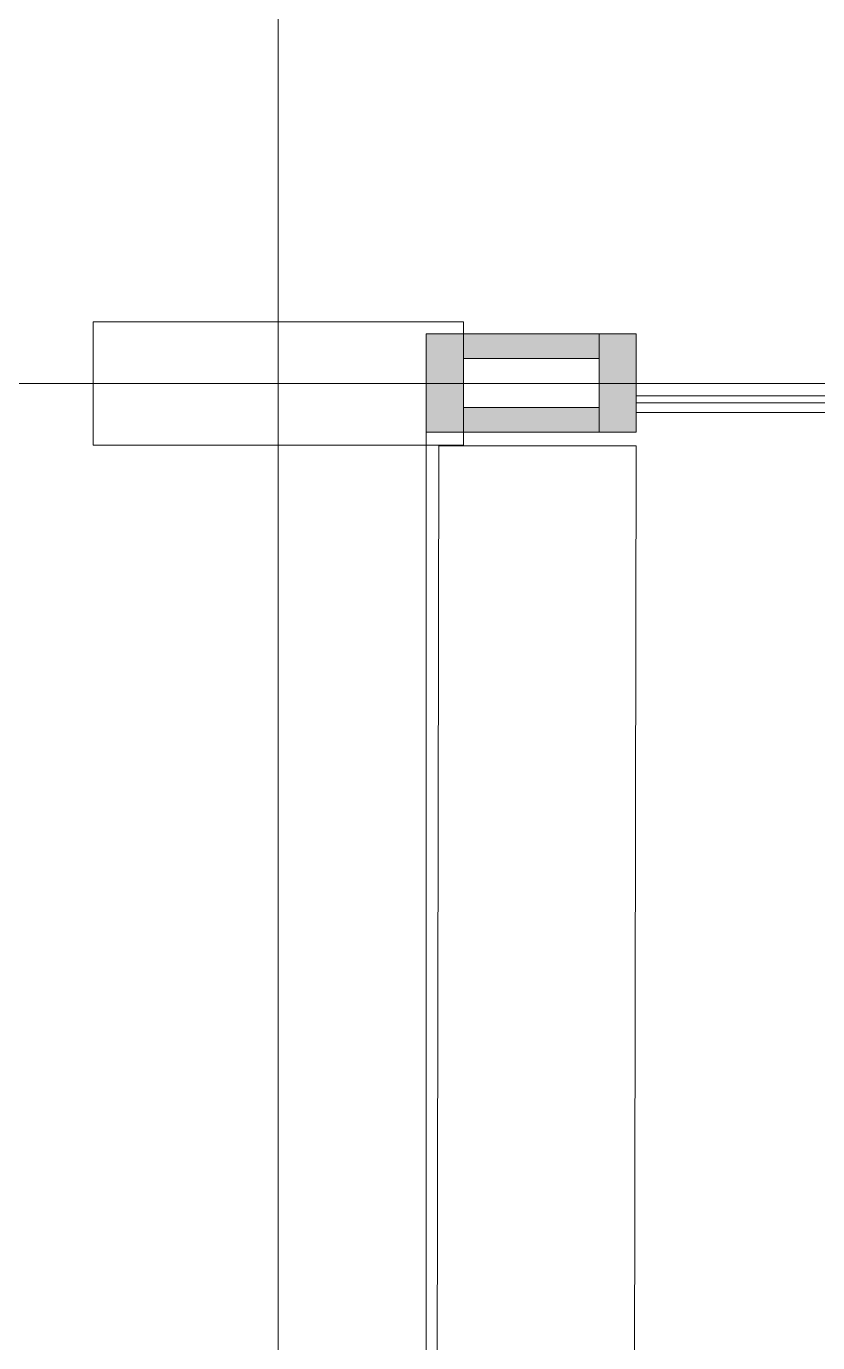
# Model space of a CAD drawing. Header units: metres. Extents: x 31.9 to 125.9, y -29 to 44.
# Drawn here: x 62.98 to 66.19, y -6.14 to -0.8 of the extents above; entities that cross this region are included whole.
import ezdxf

# ---------------------------------------------------------------- set-up
doc = ezdxf.new("R2010")
doc.units = ezdxf.units.M
doc.layers.add('ARQ', color=8, linetype='Continuous', lineweight=0)

# ---------------------------------------------------------------- blocks, each defined once
blk = doc.blocks.new('Estructura cubierta')
at = {"layer": 'ARQ'}
for p, q in [((1971.0004, -5855.3542), (1971.0004, -5914.9141)), ((1953.1625, -5893.9988), (1984.5332, -5893.9988))]:
    blk.add_line(p, q, dxfattribs=at)
at = {"layer": 'ARQ', "ltscale": 0.3}
blk.add_lwpolyline([(1970.2504, -5893.7488), (1970.2504, -5894.2488), (1971.7504, -5894.2488), (1971.7504, -5893.7488)], close=True, dxfattribs=at)
blk = doc.blocks.new('PISO 9')
at = {"layer": 'ARQ', "ltscale": 0.03}
h = blk.add_hatch(color=256, dxfattribs=at)
h.dxf.hatch_style = 1
h.paths.add_polyline_path([(344.0861, -2844.6284), (343.9361, -2844.6284), (343.9361, -2844.2297), (344.0861, -2844.2297)])
h.paths.add_polyline_path([(343.3861, -2844.3297), (343.3861, -2844.2297), (343.9361, -2844.2297), (343.9361, -2844.3297)])
h.paths.add_polyline_path([(343.3861, -2844.6284), (343.3861, -2844.5284), (343.9361, -2844.5284), (343.9361, -2844.6284)])
h.paths.add_polyline_path([(343.3861, -2844.6284), (343.2361, -2844.6284), (343.2361, -2844.2297), (343.3861, -2844.2297)])
at = {"layer": 'ARQ'}
for points in [[(343.3861, -2844.6284), (343.2361, -2844.6284), (343.2361, -2844.2297), (343.3861, -2844.2297)], [(343.3861, -2844.3297), (343.3861, -2844.2297), (343.9361, -2844.2297), (343.9361, -2844.3297)], [(344.0861, -2844.6284), (343.9361, -2844.6284), (343.9361, -2844.2297), (344.0861, -2844.2297)], [(344.0861, -2844.5085), (345.0646, -2844.5085), (345.0646, -2844.5476), (344.0861, -2844.5476)], [(343.3861, -2844.6284), (343.3861, -2844.5284), (343.9361, -2844.5284), (343.9361, -2844.6284)], [(344.0769, -2849.9736), (343.2778, -2849.9736), (343.287, -2844.6833), (344.086, -2844.6833)]]:
    blk.add_lwpolyline(points, close=True, dxfattribs=at)
at = {"layer": 'ARQ', "ltscale": 0.3}
blk.add_lwpolyline([(343.2361, -2849.981), (345.4878, -2849.981), (345.4878, -2851.005), (346.7973, -2851.0054), (350.0592, -2851.0056), (350.0592, -2844.4808), (344.0861, -2844.4807), (344.0861, -2844.6284), (343.2361, -2844.6284), (343.2361, -2849.981)], dxfattribs=at)
at = {"layer": 'ARQ'}
blk.add_blockref('Estructura cubierta', (-1628.3638, 3049.5683), dxfattribs=at)

msp = doc.modelspace()

# ---------------------------------------------------------------- block references
at = {"layer": 'ARQ', "linetype": 'Continuous'}
msp.add_blockref('PISO 9', (-278.6348, 2842.1819), dxfattribs=at)

doc.saveas('drawing.dxf')
